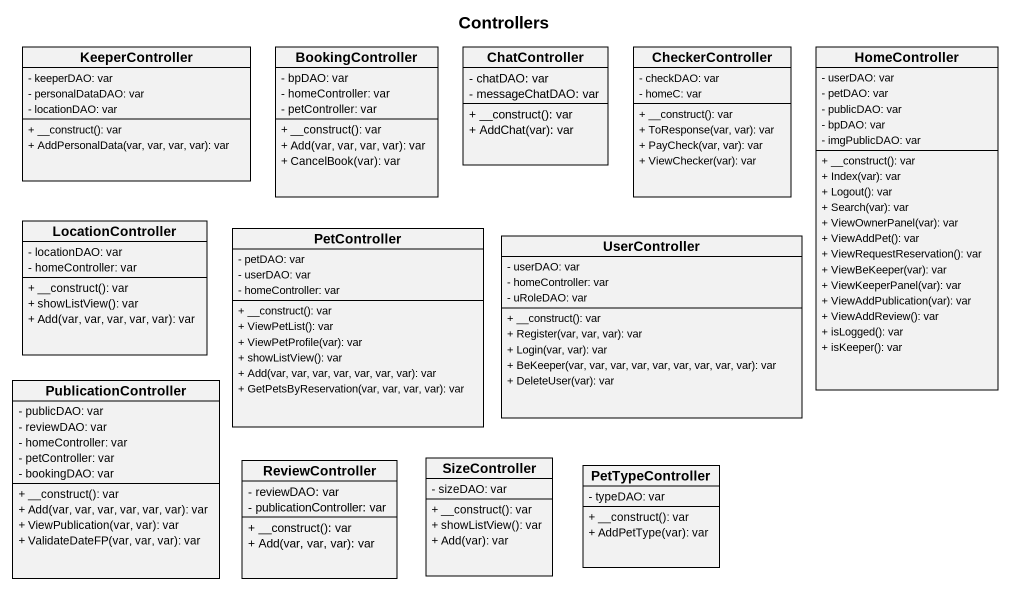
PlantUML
@startuml
title Controllers
hide circle
hide empty members
skinparam classAttributeIconSize 0
class KeeperController {
  - keeperDAO: var
  - personalDataDAO: var
  - locationDAO: var
  + __construct(): var
  + AddPersonalData(var, var, var, var): var
}
class BookingController {
  - bpDAO: var
  - homeController: var
  - petController: var
  + __construct(): var
  + Add(var, var, var, var): var
  + CancelBook(var): var
}
class ChatController {
  - chatDAO: var
  - messageChatDAO: var
  + __construct(): var
  + AddChat(var): var
}
class CheckerController {
  - checkDAO: var
  - homeC: var
  + __construct(): var
  + ToResponse(var, var): var
  + PayCheck(var, var): var
  + ViewChecker(var): var
}
class HomeController {
  - userDAO: var
  - petDAO: var
  - publicDAO: var
  - bpDAO: var
  - imgPublicDAO: var
  + __construct(): var
  + Index(var): var
  + Logout(): var
  + Search(var): var
  + ViewOwnerPanel(var): var
  + ViewAddPet(): var
  + ViewRequestReservation(): var
  + ViewBeKeeper(var): var
  + ViewKeeperPanel(var): var
  + ViewAddPublication(var): var
  + ViewAddReview(): var
  + isLogged(): var
  + isKeeper(): var
}
class LocationController {
  - locationDAO: var
  - homeController: var
  + __construct(): var
  + showListView(): var
  + Add(var, var, var, var, var): var
}
class PetController {
  - petDAO: var
  - userDAO: var
  - homeController: var
  + __construct(): var
  + ViewPetList(): var
  + ViewPetProfile(var): var
  + showListView(): var
  + Add(var, var, var, var, var, var, var): var
  + GetPetsByReservation(var, var, var, var): var
}
class UserController {
  - userDAO: var
  - homeController: var
  - uRoleDAO: var
  + __construct(): var
  + Register(var, var, var): var
  + Login(var, var): var
  + BeKeeper(var, var, var, var, var, var, var, var, var): var
  + DeleteUser(var): var
}
class PublicationController {
  - publicDAO: var
  - reviewDAO: var
  - homeController: var
  - petController: var
  - bookingDAO: var
  + __construct(): var
  + Add(var, var, var, var, var, var): var
  + ViewPublication(var, var): var
  + ValidateDateFP(var, var, var): var
}
class ReviewController {
  - reviewDAO: var
  - publicationController: var
  + __construct(): var
  + Add(var, var, var): var
}
class SizeController {
  - sizeDAO: var
  + __construct(): var
  + showListView(): var
  + Add(var): var
}
class PetTypeController {
  - typeDAO: var
  + __construct(): var
  + AddPetType(var): var
}
@enduml
